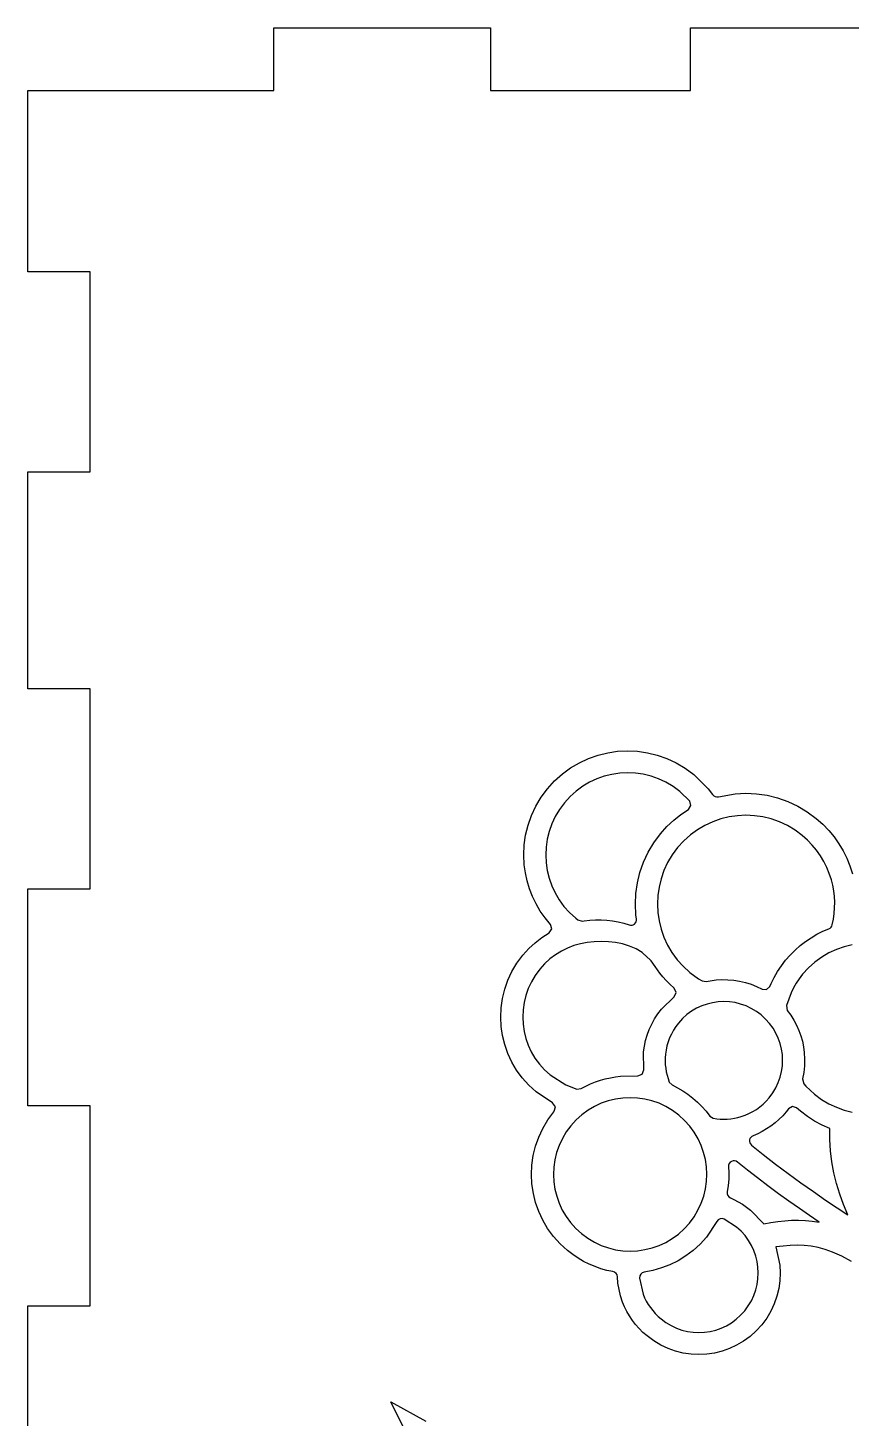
# Model space of a CAD drawing. Extents: x -338 to 50, y -399 to 300.
# Drawn here: x -337.5 to -298, y 233.4 to 300.1 of the extents above; entities that cross this region are included whole.
import ezdxf

# ---------------------------------------------------------------- set-up
doc = ezdxf.new("R2010")
doc.units = 0
doc.layers.add('LAYER_1', color=7, linetype='CONTINUOUS')

msp = doc.modelspace()

# ---------------------------------------------------------------- linework, layer by layer
at = {"layer": 'LAYER_1', "color": 250}
for points in [[(-337.5198, 228.3602), (-337.5198, 238.7602), (-334.5198, 238.7602), (-334.5198, 248.3602), (-337.5198, 248.3602), (-337.5198, 258.7602), (-334.5198, 258.7602), (-334.5198, 268.3602), (-337.5198, 268.3602), (-337.5198, 278.7602), (-334.5198, 278.7602), (-334.5198, 288.3602), (-337.5198, 288.3602), (-337.5198, 297.0602), (-325.7198, 297.0602), (-325.7198, 300.0602), (-315.3198, 300.0602), (-315.3198, 297.0602), (-305.7198, 297.0602), (-305.7198, 300.0602), (-295.3198, 300.0602)], [(-297.9942, 240.8877), (-298.4592, 241.1425), (-298.9058, 241.342), (-299.2544, 241.4649), (-299.597, 241.5567), (-299.9352, 241.6199), (-300.2707, 241.6567), (-300.6051, 241.6694), (-300.9401, 241.6604), (-301.2774, 241.632), (-301.6187, 241.5865), (-301.4327, 240.7167), (-301.4141, 240.342), (-301.4314, 239.9666), (-301.4848, 239.5933), (-301.5747, 239.2248), (-301.7012, 238.8639), (-301.8647, 238.5133), (-302.0655, 238.1758), (-302.3037, 237.8543), (-302.5731, 237.5584), (-302.8654, 237.2963), (-303.1777, 237.0681), (-303.5074, 236.8741), (-303.8516, 236.7147), (-304.2076, 236.5902), (-304.5725, 236.5006), (-304.9437, 236.4465), (-305.3184, 236.4279), (-305.6938, 236.4452), (-306.0671, 236.4986), (-306.4357, 236.5885), (-306.7966, 236.715), (-307.1472, 236.8785), (-307.4846, 237.0793), (-307.8061, 237.3175), (-308.0028, 237.4905), (-308.1853, 237.6737), (-308.3534, 237.8664), (-308.507, 238.0677), (-308.6462, 238.2769), (-308.7707, 238.4933), (-308.8805, 238.7161), (-308.9756, 238.9444), (-309.0746, 239.2407), (-309.1496, 239.5428), (-309.2006, 239.8491), (-309.2273, 240.1582), (-309.2464, 240.2465), (-309.2922, 240.3207), (-309.3599, 240.3756), (-309.445, 240.4059), (-309.7343, 240.4665), (-310.0206, 240.5455), (-310.3028, 240.643), (-310.5801, 240.7591), (-310.8516, 240.8938), (-311.1164, 241.0473), (-311.3736, 241.2197), (-311.6223, 241.4109), (-311.9807, 241.7372), (-312.2983, 242.0912), (-312.5746, 242.4695), (-312.8095, 242.8688), (-313.0026, 243.2857), (-313.1535, 243.7168), (-313.2619, 244.1588), (-313.3275, 244.6083), (-313.35, 245.0621), (-313.3291, 245.5167), (-313.2644, 245.9689), (-313.1555, 246.4153), (-313.0022, 246.8524), (-312.8042, 247.277), (-312.561, 247.6857), (-312.2725, 248.0751), (-312.2568, 248.0941), (-312.2009, 248.3145), (-312.337, 248.4966), (-313.1285, 249.0222), (-313.4812, 249.3434), (-313.7938, 249.6918), (-314.0658, 250.0641), (-314.2969, 250.457), (-314.4869, 250.8673), (-314.6354, 251.2916), (-314.7421, 251.7266), (-314.8067, 252.1691), (-314.8288, 252.6157), (-314.8082, 253.0632), (-314.7445, 253.5082), (-314.6374, 253.9475), (-314.4865, 254.3777), (-314.2916, 254.7956), (-314.0523, 255.1978), (-313.7684, 255.581), (-313.4835, 255.8972), (-313.1765, 256.1816), (-312.8498, 256.4338), (-312.5058, 256.6537), (-312.3772, 256.8412), (-312.442, 257.0591), (-312.7015, 257.3717), (-312.9321, 257.7007), (-313.1336, 258.0442), (-313.3058, 258.4002), (-313.4485, 258.7667), (-313.5614, 259.142), (-313.6445, 259.5241), (-313.6975, 259.911), (-313.7212, 260.389), (-313.6991, 260.868), (-313.6309, 261.3443), (-313.5163, 261.8145), (-313.3548, 262.275), (-313.1462, 262.7223), (-312.89, 263.1529), (-312.5861, 263.5631), (-312.2423, 263.9406), (-311.8694, 264.2752), (-311.4709, 264.5663), (-311.0503, 264.8138), (-310.6111, 265.0171), (-310.157, 265.1761), (-309.6913, 265.2903), (-309.2177, 265.3594), (-308.7397, 265.3831), (-308.2608, 265.3611), (-307.7845, 265.2929), (-307.3143, 265.1782), (-306.8539, 265.0167), (-306.4066, 264.8081), (-305.976, 264.552), (-305.5657, 264.248), (-304.8735, 263.5548), (-304.6648, 263.2811), (-304.6087, 263.2226), (-304.5404, 263.1849), (-304.4638, 263.1696), (-304.3833, 263.1781), (-303.57, 263.3216), (-303.0613, 263.3468), (-302.5515, 263.3233), (-302.0446, 263.2507), (-301.5443, 263.1287), (-301.0542, 262.9568), (-300.5782, 262.7348), (-300.1201, 262.4622), (-299.6835, 262.1387), (-299.372, 261.8617), (-299.0872, 261.5658), (-298.8294, 261.2527), (-298.5987, 260.9242), (-298.3952, 260.5819), (-298.2192, 260.2276), (-298.0707, 259.8629), (-297.95, 259.4896)], [(-297.9679, 256.0811), (-298.3492, 255.9875), (-298.7212, 255.8573), (-299.0809, 255.6907), (-299.4254, 255.4879), (-299.7519, 255.2494), (-300.0573, 254.9754), (-300.3389, 254.6661), (-300.5036, 254.4525), (-300.6515, 254.2331), (-300.7828, 254.0087), (-300.8974, 253.7801), (-301.1218, 253.1702), (-301.0747, 252.9356), (-300.9084, 252.7083), (-300.7604, 252.4716), (-300.6307, 252.2265), (-300.5196, 251.9741), (-300.4271, 251.7155), (-300.3533, 251.4517), (-300.2983, 251.184), (-300.2623, 250.9133), (-300.2444, 250.5964), (-300.2525, 250.2786), (-300.2865, 249.9617), (-300.3467, 249.6475), (-300.2901, 249.4152), (-300.2901, 249.4152), (-300.1841, 249.2964), (-299.7779, 248.9159), (-299.4418, 248.6669), (-299.0892, 248.457), (-298.7228, 248.2861), (-298.3456, 248.1538), (-297.9605, 248.0599)], [(-319.2534, 232.4485), (-320.0963, 234.162), (-318.4261, 233.2337)]]:
    msp.add_lwpolyline(points, dxfattribs=at)
for points in [[(-305.7598, 262.9688), (-306.2367, 263.432), (-306.5601, 263.6717), (-306.8994, 263.8736), (-307.252, 264.0381), (-307.6149, 264.1654), (-307.9855, 264.2558), (-308.361, 264.3095), (-308.7385, 264.3269), (-309.1152, 264.3082), (-309.4885, 264.2537), (-309.8554, 264.1637), (-310.2134, 264.0384), (-310.5595, 263.8781), (-310.8911, 263.683), (-311.2052, 263.4535), (-311.4991, 263.1898), (-311.7701, 262.8922), (-312.0097, 262.5688), (-312.2117, 262.2294), (-312.3761, 261.8769), (-312.5034, 261.5139), (-312.5938, 261.1433), (-312.6476, 260.7678), (-312.665, 260.3903), (-312.6463, 260.0136), (-312.5918, 259.6403), (-312.5018, 259.2734), (-312.3765, 258.9154), (-312.2162, 258.5693), (-312.0211, 258.2377), (-311.7916, 257.9236), (-311.5279, 257.6296), (-311.2303, 257.3586), (-311.1221, 257.272), (-310.9175, 257.2198), (-310.8219, 257.2343), (-310.5513, 257.2646), (-310.2792, 257.2791), (-310.0066, 257.2777), (-309.7341, 257.2604), (-309.4624, 257.2271), (-309.1924, 257.1778), (-308.9248, 257.1123), (-308.6603, 257.0306), (-308.5933, 257.0165), (-308.5275, 257.0197), (-308.4648, 257.0399), (-308.4071, 257.0766), (-308.3598, 257.1263), (-308.3279, 257.184), (-308.3121, 257.248), (-308.3131, 257.3164), (-308.3375, 257.5233), (-308.3627, 258.0321), (-308.3392, 258.5418), (-308.2666, 259.0487), (-308.1446, 259.5491), (-307.9728, 260.0391), (-307.7507, 260.5151), (-307.4782, 260.9732), (-307.1547, 261.4098), (-306.8522, 261.7477), (-306.5277, 262.0538), (-306.1834, 262.328), (-305.8215, 262.5701), (-305.6982, 262.7552), (-305.7598, 262.9688)], [(-301.9158, 254.0801), (-301.8524, 254.2234), (-301.7064, 254.5154), (-301.5415, 254.799), (-301.3577, 255.0732), (-301.1549, 255.337), (-300.9333, 255.5895), (-300.699, 255.8242), (-300.4529, 256.0409), (-300.1961, 256.2396), (-299.9294, 256.4201), (-299.6538, 256.5824), (-299.3702, 256.7263), (-299.0795, 256.8518), (-299.0228, 256.8821), (-298.9767, 256.9234), (-298.9421, 256.9748), (-298.92, 257.0352), (-298.864, 257.3047), (-298.8257, 257.5764), (-298.805, 257.8493), (-298.8019, 258.1225), (-298.8161, 258.3951), (-298.8477, 258.6662), (-298.8965, 258.9348), (-298.9625, 259.2002), (-299.0591, 259.4986), (-299.178, 259.7903), (-299.3192, 260.0739), (-299.4825, 260.3481), (-299.6678, 260.6114), (-299.875, 260.8625), (-300.1039, 261.1001), (-300.3544, 261.3228), (-300.7041, 261.5819), (-301.0712, 261.8003), (-301.4524, 261.9782), (-301.845, 262.1158), (-302.2458, 262.2136), (-302.6518, 262.2718), (-303.06, 262.2906), (-303.4675, 262.2704), (-303.8712, 262.2114), (-304.2681, 262.1141), (-304.6552, 261.9785), (-305.0295, 261.8051), (-305.388, 261.5942), (-305.7278, 261.346), (-306.0456, 261.0608), (-306.3387, 260.7389), (-306.5978, 260.3892), (-306.8162, 260.0222), (-306.9941, 259.6409), (-307.1317, 259.2484), (-307.2295, 258.8476), (-307.2877, 258.4416), (-307.3065, 258.0333), (-307.2863, 257.6259), (-307.2273, 257.2222), (-307.13, 256.8253), (-306.9944, 256.4382), (-306.821, 256.0638), (-306.6101, 255.7053), (-306.3619, 255.3656), (-306.0767, 255.0477), (-305.7548, 254.7546), (-305.3398, 254.4522), (-305.1639, 254.3451), (-304.9736, 254.3163), (-304.4948, 254.3934), (-304.2128, 254.4106), (-303.93, 254.4073), (-303.6477, 254.3834), (-303.3669, 254.3388), (-303.089, 254.2733), (-302.8151, 254.1869), (-302.5464, 254.0794), (-302.2842, 253.9507), (-302.0714, 253.9341), (-301.9158, 254.0801)], [(-307.9653, 250.083), (-307.9713, 250.9409), (-307.933, 251.2144), (-307.8752, 251.4854), (-307.7977, 251.7529), (-307.7004, 252.0157), (-307.5833, 252.2727), (-307.4462, 252.5228), (-307.2889, 252.7649), (-307.1115, 252.9979), (-306.506, 253.5899), (-306.4048, 253.7923), (-306.4978, 253.9988), (-306.7085, 254.1885), (-306.8917, 254.3726), (-307.0508, 254.5502), (-307.1891, 254.7201), (-307.4171, 255.0331), (-307.6028, 255.3038), (-307.6391, 255.3454), (-308.0027, 255.6827), (-308.0344, 255.7079), (-308.3316, 255.8818), (-308.6478, 256.0181), (-308.9782, 256.1194), (-309.3181, 256.1883), (-309.6625, 256.2272), (-310.0069, 256.2388), (-310.3464, 256.2256), (-310.6762, 256.1902), (-310.9964, 256.13), (-311.3107, 256.0409), (-311.6169, 255.923), (-311.913, 255.7767), (-312.1967, 255.602), (-312.4659, 255.3992), (-312.7185, 255.1685), (-312.9524, 254.9101), (-313.172, 254.6137), (-313.3571, 254.3026), (-313.5079, 253.9794), (-313.6246, 253.6467), (-313.7074, 253.307), (-313.7567, 252.9629), (-313.7726, 252.6169), (-313.7555, 252.2716), (-313.7056, 251.9295), (-313.623, 251.5931), (-313.5082, 251.265), (-313.3612, 250.9477), (-313.1824, 250.6439), (-312.9721, 250.356), (-312.7304, 250.0865), (-312.4576, 249.8382), (-311.7013, 249.3583), (-311.1677, 249.1565), (-310.9634, 249.1809), (-310.7413, 249.2999), (-310.5141, 249.4064), (-310.2824, 249.5004), (-310.0467, 249.5817), (-309.8076, 249.6505), (-309.5656, 249.7065), (-309.3212, 249.7498), (-309.0751, 249.7803), (-308.2478, 249.7888), (-308.0372, 249.8692), (-307.9653, 250.083)], [(-304.6303, 247.7639), (-304.4619, 247.7383), (-304.2926, 247.7229), (-304.123, 247.7177), (-303.9535, 247.7226), (-303.7847, 247.7376), (-303.617, 247.7626), (-303.451, 247.7977), (-303.2872, 247.8427), (-303.0983, 247.9083), (-302.9137, 247.9876), (-302.7342, 248.0805), (-302.5606, 248.187), (-302.3938, 248.307), (-302.2345, 248.4404), (-302.0836, 248.5872), (-301.9417, 248.7472), (-301.7699, 248.979), (-301.6252, 249.2223), (-301.5073, 249.4751), (-301.416, 249.7353), (-301.3512, 250.001), (-301.3127, 250.2701), (-301.3002, 250.5407), (-301.3135, 250.8108), (-301.3526, 251.0784), (-301.4172, 251.3414), (-301.507, 251.598), (-301.622, 251.8462), (-301.7618, 252.0838), (-301.9263, 252.309), (-302.1154, 252.5197), (-302.3287, 252.714), (-302.5605, 252.8858), (-302.8038, 253.0305), (-303.0566, 253.1484), (-303.3168, 253.2397), (-303.5825, 253.3045), (-303.8516, 253.343), (-304.1222, 253.3556), (-304.3923, 253.3422), (-304.6599, 253.3031), (-304.9229, 253.2385), (-305.1795, 253.1487), (-305.4277, 253.0337), (-305.6653, 252.8939), (-305.8905, 252.7294), (-306.1012, 252.5403), (-306.2955, 252.327), (-306.4251, 252.1569), (-306.5399, 251.9804), (-306.64, 251.7983), (-306.7255, 251.6115), (-306.7965, 251.4206), (-306.853, 251.2266), (-306.8951, 251.0301), (-306.9229, 250.8321), (-306.9354, 250.6626), (-306.9377, 250.493), (-306.9298, 250.3236), (-306.9119, 250.1551), (-306.884, 249.9879), (-306.8461, 249.8225), (-306.7983, 249.6594), (-306.7406, 249.4991), (-306.607, 249.3569), (-306.3471, 249.225), (-306.0935, 249.0759), (-305.847, 248.9093), (-305.6083, 248.7253), (-305.3817, 248.5267), (-305.1706, 248.317), (-304.9752, 248.097), (-304.7956, 247.8675), (-304.6303, 247.7639)], [(-308.9725, 248.7291), (-309.3217, 248.6781), (-309.6651, 248.5939), (-310, 248.4766), (-310.3239, 248.3266), (-310.6341, 248.1441), (-310.928, 247.9294), (-311.2031, 247.6827), (-311.4567, 247.4042), (-311.6809, 247.1016), (-311.8697, 246.7841), (-312.0236, 246.4542), (-312.1427, 246.1146), (-312.2273, 245.7679), (-312.2775, 245.4166), (-312.2938, 245.0634), (-312.2763, 244.7109), (-312.2253, 244.3617), (-312.1411, 244.0183), (-312.0239, 243.6834), (-311.8739, 243.3595), (-311.6914, 243.0493), (-311.4767, 242.7554), (-311.23, 242.4804), (-310.9516, 242.2268), (-310.649, 242.0026), (-310.3314, 241.8137), (-310.0015, 241.6599), (-309.6619, 241.5408), (-309.3151, 241.4562), (-308.9639, 241.4059), (-308.6107, 241.3896), (-308.2582, 241.4071), (-307.909, 241.4581), (-307.5656, 241.5423), (-307.2306, 241.6596), (-306.9068, 241.8096), (-306.5966, 241.9921), (-306.3027, 242.2068), (-306.0276, 242.4536), (-305.7741, 242.732), (-305.5499, 243.0346), (-305.361, 243.3521), (-305.2071, 243.682), (-305.088, 244.0216), (-305.0034, 244.3683), (-304.9531, 244.7196), (-304.9368, 245.0728), (-304.9543, 245.4253), (-305.0053, 245.7745), (-305.0896, 246.1179), (-305.2068, 246.4528), (-305.3568, 246.7767), (-305.5393, 247.0868), (-305.754, 247.3807), (-306.0008, 247.6558), (-306.2792, 247.9093), (-306.5818, 248.1335), (-306.8993, 248.3224), (-307.2292, 248.4763), (-307.5688, 248.5954), (-307.9155, 248.68), (-308.2668, 248.7303), (-308.62, 248.7466), (-308.9725, 248.7291)], [(-298.1733, 243.1266), (-298.3754, 243.62), (-298.5551, 244.1221), (-298.7101, 244.6322), (-298.8383, 245.1494), (-298.9371, 245.673), (-299.0045, 246.202), (-299.038, 246.7358), (-299.0353, 247.2735), (-299.4056, 247.4335), (-299.7658, 247.6245), (-300.1142, 247.8466), (-300.4488, 248.0999), (-300.627, 248.2539), (-300.8297, 248.321), (-301.0158, 248.2164), (-301.1257, 248.0763), (-301.2954, 247.8833), (-301.475, 247.7041), (-301.6639, 247.5388), (-301.8612, 247.3876), (-302.0662, 247.2504), (-302.2782, 247.1274), (-302.4965, 247.0186), (-302.7202, 246.9242), (-302.7818, 246.8912), (-302.8308, 246.8452), (-302.8659, 246.7878), (-302.8858, 246.7208), (-302.8885, 246.651), (-302.8736, 246.5854), (-302.842, 246.526), (-302.7943, 246.475), (-302.2288, 246.0157), (-301.6379, 245.5571), (-301.0326, 245.1048), (-300.4238, 244.6641), (-299.8226, 244.2405), (-299.2398, 243.8394), (-298.6864, 243.4663), (-298.1733, 243.1266)], [(-302.2064, 242.6979), (-301.8676, 242.7586), (-301.5328, 242.8077), (-301.2009, 242.8437), (-300.8707, 242.8651), (-300.5408, 242.8702), (-300.2102, 242.8575), (-299.8776, 242.8254), (-299.5417, 242.7724), (-300.0101, 243.0909), (-300.4965, 243.4274), (-300.9951, 243.779), (-301.4999, 244.1429), (-302.0049, 244.5161), (-302.5044, 244.8957), (-302.9925, 245.2787), (-303.4631, 245.6624), (-303.5302, 245.7036), (-303.6035, 245.7229), (-303.6792, 245.7199), (-303.7535, 245.694), (-303.8175, 245.6483), (-303.8637, 245.5882), (-303.8903, 245.5173), (-303.8953, 245.4388), (-303.8812, 245.1355), (-303.8864, 244.8316), (-303.9111, 244.5281), (-303.9554, 244.2261), (-303.9564, 244.1358), (-303.9283, 244.0532), (-303.8746, 243.9846), (-303.7984, 243.9361), (-303.6447, 243.867), (-303.4341, 243.759), (-303.2295, 243.638), (-303.0314, 243.5039), (-302.8405, 243.3567), (-302.2064, 242.6979)], [(-308.1674, 240.0984), (-307.9903, 239.3196), (-307.9208, 239.1535), (-307.8405, 238.9913), (-307.7495, 238.8337), (-307.6478, 238.6812), (-307.5354, 238.5344), (-307.4125, 238.3938), (-307.2791, 238.2599), (-307.1352, 238.1334), (-306.9005, 237.9595), (-306.6542, 237.813), (-306.3984, 237.6937), (-306.135, 237.6013), (-305.866, 237.5357), (-305.5936, 237.4967), (-305.3197, 237.4841), (-305.0463, 237.4977), (-304.7755, 237.5372), (-304.5091, 237.6025), (-304.2494, 237.6935), (-303.9982, 237.8098), (-303.7576, 237.9513), (-303.5297, 238.1179), (-303.3164, 238.3092), (-303.1197, 238.5252), (-302.9458, 238.7599), (-302.7993, 239.0062), (-302.6799, 239.262), (-302.5876, 239.5255), (-302.522, 239.7944), (-302.483, 240.0668), (-302.4703, 240.3408), (-302.4839, 240.6142), (-302.5234, 240.885), (-302.5887, 241.1513), (-302.6797, 241.411), (-302.796, 241.6622), (-302.9376, 241.9028), (-303.1041, 242.1307), (-303.2955, 242.344), (-303.5115, 242.5407), (-304.1046, 242.9187), (-304.2051, 242.9449), (-304.3032, 242.9329), (-304.3894, 242.8862), (-304.4538, 242.8082), (-304.9582, 242.0611), (-305.2643, 241.7228), (-305.5951, 241.4207), (-305.9478, 241.1549), (-306.3196, 240.9258), (-306.7077, 240.7336), (-307.1093, 240.5787), (-307.5216, 240.4613), (-307.9417, 240.3816), (-308.037, 240.3486), (-308.1108, 240.2848), (-308.1565, 240.1987), (-308.1674, 240.0984)]]:
    msp.add_lwpolyline(points, close=True, dxfattribs=at)

doc.saveas('drawing.dxf')
